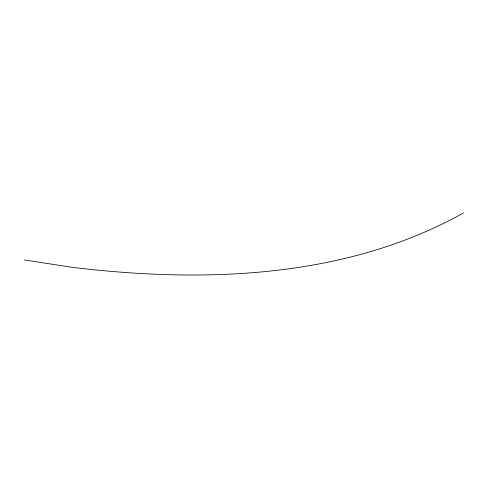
<?xml version="1.0" encoding="UTF-8"?>
<svg xmlns="http://www.w3.org/2000/svg" width="488" height="488" viewBox="0 0 488 488"><rect width="100%" height="100%" fill="white"/><g stroke="black" fill="none" stroke-linecap="round" stroke-linejoin="round"><path stroke-width="0.73" d="M463.6 212.878C345.638 278.758 204.088 283.101 72.919 267.43L24.4 259.976"/></g></svg>
